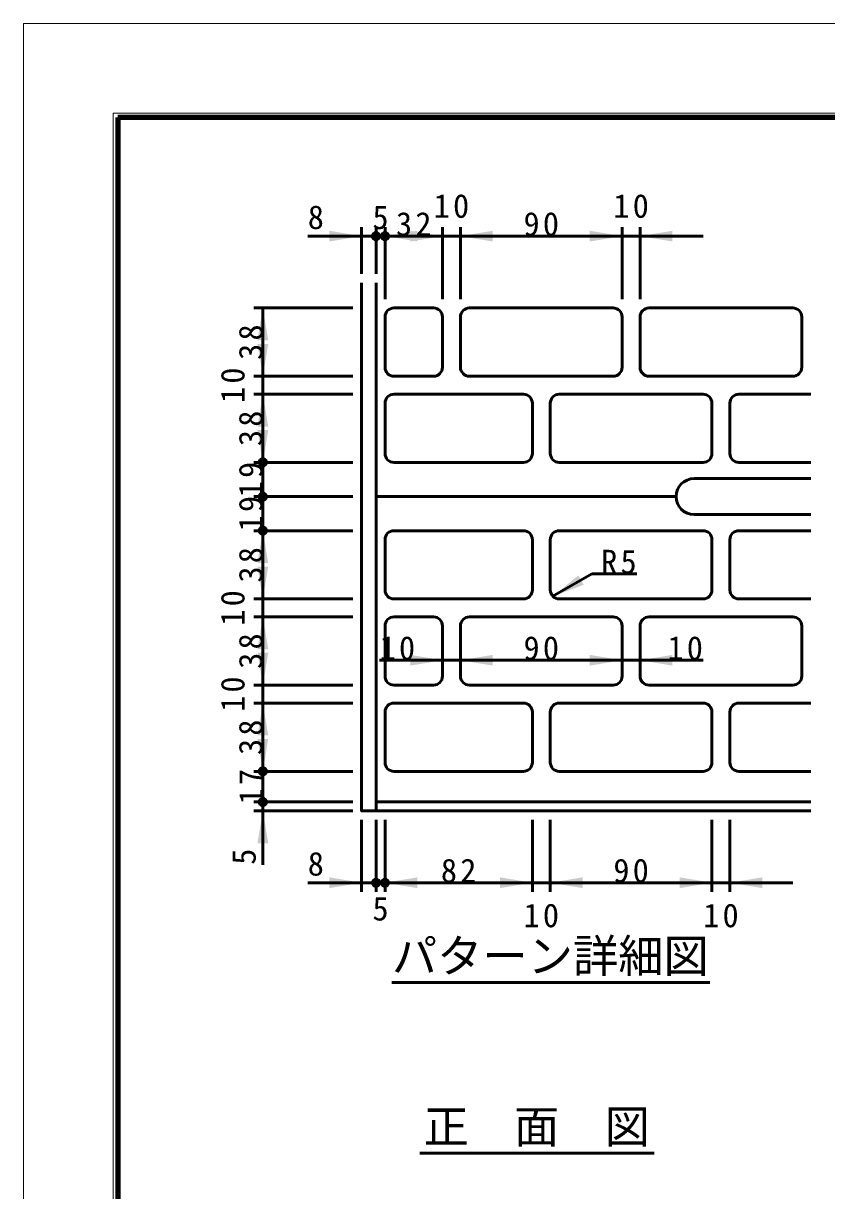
# Model space of a CAD drawing. Units: millimetres, scale not verified, with parts at other scales. Extents: x -2102 to 2102, y -1485 to 1485.
# Drawn here: x -2102 to -1208, y 185 to 1485 of the extents above; entities that cross this region are included whole.
import ezdxf
from ezdxf.enums import TextEntityAlignment as Align

# ---------------------------------------------------------------- set-up
doc = ezdxf.new("R2010")
doc.units = ezdxf.units.MM
doc.header["$LTSCALE"] = 5
doc.layers.add('0-0_V-nasSTD', color=7, linetype='Continuous', lineweight=35)
doc.layers.add('0-1_0', color=7, linetype='Continuous', lineweight=50)
doc.styles.add('ＭＳ ゴシック', font='')
doc.styles.get('ＭＳ ゴシック').set_extended_font_data('MS Gothic')

msp = doc.modelspace()

# ---------------------------------------------------------------- linework, layer by layer
at = {"layer": '0-0_V-nasSTD', "lineweight": 50}
for p, q in [((-1709.876, 1196.043), (-1709.876, 608.043)), ((-1699.876, 1158.043), (-1699.876, 1102.043)), ((-1645.876, 1168.043), (-1689.876, 1168.043)), ((-1635.876, 1102.043), (-1635.876, 1158.043)), ((-1615.876, 1158.043), (-1615.876, 1102.043)), ((-1445.876, 1168.043), (-1605.876, 1168.043)), ((-1435.876, 1102.043), (-1435.876, 1158.043)), ((-1415.876, 1158.043), (-1415.876, 1102.043)), ((-1245.876, 1168.043), (-1405.876, 1168.043)), ((-1235.876, 1102.043), (-1235.876, 1158.043)), ((-1689.876, 1092.043), (-1645.876, 1092.043)), ((-1605.876, 1092.043), (-1445.876, 1092.043)), ((-1405.876, 1092.043), (-1245.876, 1092.043)), ((-1545.876, 1072.043), (-1689.876, 1072.043)), ((-1345.876, 1072.043), (-1505.876, 1072.043)), ((-1225.876, 1072.043), (-1305.876, 1072.043)), ((-1699.876, 1062.043), (-1699.876, 1006.043)), ((-1535.876, 1006.043), (-1535.876, 1062.043)), ((-1515.876, 1062.043), (-1515.876, 1006.043)), ((-1335.876, 1006.043), (-1335.876, 1062.043)), ((-1315.876, 1062.043), (-1315.876, 1006.043)), ((-1689.876, 996.043), (-1545.876, 996.043)), ((-1505.876, 996.043), (-1345.876, 996.043)), ((-1305.876, 996.043), (-1225.876, 996.043)), ((-1709.876, 958.043), (-1375.876, 958.043)), ((-1699.876, 854.043), (-1699.876, 910.043)), ((-1689.876, 920.043), (-1545.876, 920.043)), ((-1535.876, 910.043), (-1535.876, 854.043)), ((-1515.876, 854.043), (-1515.876, 910.043)), ((-1505.876, 920.043), (-1345.876, 920.043)), ((-1335.876, 910.043), (-1335.876, 854.043)), ((-1315.876, 854.043), (-1315.876, 910.043)), ((-1305.876, 920.043), (-1225.876, 920.043)), ((-1545.876, 844.043), (-1689.876, 844.043)), ((-1345.876, 844.043), (-1505.876, 844.043)), ((-1225.876, 844.043), (-1305.876, 844.043)), ((-1689.876, 824.043), (-1645.876, 824.043)), ((-1605.876, 824.043), (-1445.876, 824.043)), ((-1405.876, 824.043), (-1245.876, 824.043)), ((-1699.876, 758.043), (-1699.876, 814.043)), ((-1635.876, 814.043), (-1635.876, 758.043)), ((-1615.876, 758.043), (-1615.876, 814.043)), ((-1435.876, 814.043), (-1435.876, 758.043)), ((-1415.876, 758.043), (-1415.876, 814.043)), ((-1235.876, 814.043), (-1235.876, 758.043)), ((-1645.876, 748.043), (-1689.876, 748.043)), ((-1445.876, 748.043), (-1605.876, 748.043)), ((-1245.876, 748.043), (-1405.876, 748.043)), ((-1689.876, 728.043), (-1545.876, 728.043)), ((-1505.876, 728.043), (-1345.876, 728.043)), ((-1305.876, 728.043), (-1225.876, 728.043)), ((-1699.876, 662.043), (-1699.876, 718.043)), ((-1535.876, 718.043), (-1535.876, 662.043)), ((-1515.876, 662.043), (-1515.876, 718.043)), ((-1335.876, 718.043), (-1335.876, 662.043)), ((-1315.876, 662.043), (-1315.876, 718.043)), ((-1545.876, 652.043), (-1689.876, 652.043)), ((-1345.876, 652.043), (-1505.876, 652.043)), ((-1225.876, 652.043), (-1305.876, 652.043)), ((-1709.876, 618.043), (-1225.876, 618.043))]:
    msp.add_line(p, q, dxfattribs=at)
at = {"layer": '0-0_V-nasSTD', "lineweight": 18}
for points in [[(-2102.5, -1485), (-2102.5, 1485), (2102.5, 1485), (2102.5, -1485)], [(-2002.5, -1385), (-2002.5, 1385), (2002.5, 1385), (2002.5, -1385)]]:
    msp.add_lwpolyline(points, close=True, dxfattribs=at)
at = {"layer": '0-0_V-nasSTD', "lineweight": 100}
msp.add_lwpolyline([(-1997.5, 1380), (-1997.5, -1380), (1997.5, -1380), (1997.5, 1380)], close=True, dxfattribs=at)
at = {"layer": '0-0_V-nasSTD', "lineweight": 50}
msp.add_lwpolyline([(-1725.876, 1196.043), (-1725.876, 608.043), (-1225.876, 608.043)], dxfattribs=at)
for centre in [(-1709.876, 1248.043), (-1699.876, 1248.043), (-1835.876, 996.043), (-1835.876, 958.043), (-1835.876, 920.043), (-1835.876, 652.043), (-1835.876, 618.043), (-1709.876, 528.043), (-1699.876, 528.043)]:
    msp.add_circle(centre, 4, dxfattribs=at)
for centre, start, end in [((-1689.876, 1158.043), 90, 180), ((-1645.876, 1158.043), 0, 90), ((-1605.876, 1158.043), 90, 180), ((-1445.876, 1158.043), 0, 90), ((-1405.876, 1158.043), 90, 180), ((-1245.876, 1158.043), 0, 90), ((-1689.876, 1102.043), 180, 270), ((-1645.876, 1102.043), 270, 0), ((-1605.876, 1102.043), 180, 270), ((-1445.876, 1102.043), 270, 0), ((-1405.876, 1102.043), 180, 270), ((-1245.876, 1102.043), 270, 0), ((-1689.876, 1062.043), 90, 180), ((-1545.876, 1062.043), 0, 90), ((-1505.876, 1062.043), 90, 180), ((-1345.876, 1062.043), 0, 90), ((-1305.876, 1062.043), 90, 180), ((-1689.876, 1006.043), 180, 270), ((-1545.876, 1006.043), 270, 0), ((-1505.876, 1006.043), 180, 270), ((-1345.876, 1006.043), 270, 0), ((-1305.876, 1006.043), 180, 270), ((-1689.876, 910.043), 90, 180), ((-1545.876, 910.043), 0, 90), ((-1505.876, 910.043), 90, 180), ((-1345.876, 910.043), 0, 90), ((-1305.876, 910.043), 90, 180), ((-1689.876, 854.043), 180, 270), ((-1545.876, 854.043), 270, 0), ((-1505.876, 854.043), 180, 270), ((-1345.876, 854.043), 270, 0), ((-1305.876, 854.043), 180, 270), ((-1689.876, 814.043), 90, 180), ((-1645.876, 814.043), 0, 90), ((-1605.876, 814.043), 90, 180), ((-1445.876, 814.043), 0, 90), ((-1405.876, 814.043), 90, 180), ((-1245.876, 814.043), 0, 90), ((-1689.876, 758.043), 180, 270), ((-1645.876, 758.043), 270, 0), ((-1605.876, 758.043), 180, 270), ((-1445.876, 758.043), 270, 0), ((-1405.876, 758.043), 180, 270), ((-1245.876, 758.043), 270, 0), ((-1689.876, 718.043), 90, 180), ((-1545.876, 718.043), 0, 90), ((-1505.876, 718.043), 90, 180), ((-1345.876, 718.043), 0, 90), ((-1305.876, 718.043), 90, 180), ((-1689.876, 662.043), 180, 270), ((-1545.876, 662.043), 270, 0), ((-1505.876, 662.043), 180, 270), ((-1345.876, 662.043), 270, 0), ((-1305.876, 662.043), 180, 270)]:
    msp.add_arc(centre, 10, start, end, dxfattribs=at)
at = {"layer": '0-0_V-nasSTD'}
for points in [[(-1761.876, 1242.043), (-1761.876, 1254.043), (-1725.876, 1248.043)], [(-1699.876, 1248.043), (-1663.876, 1242.043), (-1663.876, 1254.043)], [(-1671.876, 1242.043), (-1671.876, 1254.043), (-1635.876, 1248.043)], [(-1615.876, 1248.043), (-1579.876, 1242.043), (-1579.876, 1254.043)], [(-1471.876, 1242.043), (-1471.876, 1254.043), (-1435.876, 1248.043)], [(-1415.876, 1248.043), (-1379.876, 1242.043), (-1379.876, 1254.043)], [(-1841.876, 1132.043), (-1835.876, 1168.043), (-1829.876, 1132.043)], [(-1841.876, 1128.043), (-1835.876, 1092.043), (-1829.876, 1128.043)], [(-1841.876, 1036.043), (-1835.876, 1072.043), (-1829.876, 1036.043)], [(-1841.876, 1032.043), (-1835.876, 996.043), (-1829.876, 1032.043)], [(-1841.876, 884.043), (-1835.876, 920.043), (-1829.876, 884.043)], [(-1841.876, 880.043), (-1835.876, 844.043), (-1829.876, 880.043)], [(-1512.947, 846.972), (-1484.77, 870.169), (-1478.77, 859.776)], [(-1841.876, 788.043), (-1835.876, 824.043), (-1829.876, 788.043)], [(-1841.876, 784.043), (-1835.876, 748.043), (-1829.876, 784.043)], [(-1671.876, 769.785), (-1671.876, 781.785), (-1635.876, 775.785)], [(-1615.876, 775.785), (-1579.876, 769.785), (-1579.876, 781.785)], [(-1471.876, 769.785), (-1471.876, 781.785), (-1435.876, 775.785)], [(-1415.876, 775.785), (-1379.876, 769.785), (-1379.876, 781.785)], [(-1841.876, 692.043), (-1835.876, 728.043), (-1829.876, 692.043)], [(-1841.876, 688.043), (-1835.876, 652.043), (-1829.876, 688.043)], [(-1841.876, 572.043), (-1835.876, 608.043), (-1829.876, 572.043)], [(-1761.876, 522.043), (-1761.876, 534.043), (-1725.876, 528.043)], [(-1699.876, 528.043), (-1663.876, 522.043), (-1663.876, 534.043)], [(-1571.876, 522.043), (-1571.876, 534.043), (-1535.876, 528.043)], [(-1515.876, 528.043), (-1479.876, 522.043), (-1479.876, 534.043)], [(-1371.876, 522.043), (-1371.876, 534.043), (-1335.876, 528.043)], [(-1315.876, 528.043), (-1279.876, 522.043), (-1279.876, 534.043)]]:
    msp.add_solid(points, dxfattribs=at)
at = {"layer": '0-1_0'}
for p, q in [((-1785.876, 1248.043), (-1725.876, 1248.043)), ((-1725.876, 1206.043), (-1725.876, 1258.043)), ((-1725.876, 1248.043), (-1709.876, 1248.043)), ((-1709.876, 1206.043), (-1709.876, 1258.043)), ((-1709.876, 1248.043), (-1699.876, 1248.043)), ((-1699.876, 1178.043), (-1699.876, 1258.043)), ((-1699.876, 1248.043), (-1635.876, 1248.043)), ((-1635.876, 1178.043), (-1635.876, 1258.043)), ((-1635.876, 1248.043), (-1615.876, 1248.043)), ((-1615.876, 1178.043), (-1615.876, 1258.043)), ((-1615.876, 1248.043), (-1435.876, 1248.043)), ((-1435.876, 1178.043), (-1435.876, 1258.043)), ((-1415.876, 1178.043), (-1415.876, 1258.043)), ((-1735.876, 1168.043), (-1845.876, 1168.043)), ((-1735.876, 1092.043), (-1845.876, 1092.043)), ((-1735.876, 1072.043), (-1845.876, 1072.043)), ((-1835.876, 996.043), (-1835.876, 1072.043)), ((-1735.876, 996.043), (-1845.876, 996.043)), ((-1835.876, 958.043), (-1835.876, 996.043)), ((-1355.876, 978.043), (-1225.876, 978.043)), ((-1735.876, 958.043), (-1845.876, 958.043)), ((-1835.876, 920.043), (-1835.876, 958.043)), ((-1355.876, 938.043), (-1225.876, 938.043)), ((-1735.876, 920.043), (-1845.876, 920.043)), ((-1735.876, 920.043), (-1845.876, 920.043)), ((-1835.876, 844.043), (-1835.876, 920.043)), ((-1469.646, 871.972), (-1512.947, 846.972)), ((-1419.646, 871.972), (-1469.646, 871.972)), ((-1735.876, 844.043), (-1845.876, 844.043)), ((-1835.876, 824.043), (-1835.876, 844.043)), ((-1735.876, 824.043), (-1845.876, 824.043)), ((-1835.876, 748.043), (-1835.876, 824.043)), ((-1705.876, 775.785), (-1635.876, 775.785)), ((-1635.876, 775.785), (-1615.876, 775.785)), ((-1615.876, 775.785), (-1435.876, 775.785)), ((-1435.876, 775.785), (-1415.876, 775.785)), ((-1345.876, 775.785), (-1415.876, 775.785)), ((-1735.876, 748.043), (-1845.876, 748.043)), ((-1835.876, 728.043), (-1835.876, 748.043)), ((-1735.876, 728.043), (-1845.876, 728.043)), ((-1735.876, 652.043), (-1845.876, 652.043)), ((-1735.876, 618.043), (-1845.876, 618.043)), ((-1835.876, 608.043), (-1835.876, 618.043)), ((-1735.876, 608.043), (-1845.876, 608.043)), ((-1835.876, 548.043), (-1835.876, 608.043)), ((-1725.876, 598.043), (-1725.876, 518.043)), ((-1709.876, 598.043), (-1709.876, 518.043)), ((-1699.876, 598.043), (-1699.876, 518.043)), ((-1535.876, 598.043), (-1535.876, 518.043)), ((-1515.876, 598.043), (-1515.876, 518.043)), ((-1515.876, 598.043), (-1515.876, 518.043)), ((-1335.876, 598.043), (-1335.876, 518.043)), ((-1315.876, 598.043), (-1315.876, 518.043)), ((-1785.876, 528.043), (-1725.876, 528.043)), ((-1725.876, 528.043), (-1709.876, 528.043)), ((-1709.876, 528.043), (-1699.876, 528.043)), ((-1699.876, 528.043), (-1535.876, 528.043)), ((-1535.876, 528.043), (-1515.876, 528.043)), ((-1515.876, 528.043), (-1335.876, 528.043)), ((-1335.876, 528.043), (-1315.876, 528.043)), ((-1315.876, 528.043), (-1245.876, 528.043)), ((-1692.246, 416.995), (-1338.236, 416.995)), ((-1661.042, 226.89), (-1400.236, 226.89))]:
    msp.add_line(p, q, dxfattribs=at)
for points in [[(-1435.876, 1248.043), (-1415.876, 1248.043), (-1345.876, 1248.043)], [(-1835.876, 1072.043), (-1835.876, 1092.043), (-1835.876, 1168.043)], [(-1835.876, 618.043), (-1835.876, 652.043), (-1835.876, 728.043)]]:
    msp.add_lwpolyline(points, dxfattribs=at)
msp.add_arc((-1355.876, 958.043), 20, 90, 270, dxfattribs=at)

# ---------------------------------------------------------------- texts
at = {"layer": '0-0_V-nasSTD', "style": 'ＭＳ ゴシック'}
for s, height, p in [('8', 26.39, (-1785.876, 1248.043)), ('5', 26.39, (-1713.876, 1248.043)), ('8', 26.39, (-1785.876, 528.043)), ('5', 26.39, (-1713.876, 478.043)), ('パターン詳細図', 36.95, (-1692.246, 416.995)), ('正\u3000面\u3000図', 36.95, (-1657.042, 226.89))]:
    msp.add_text(s, height=height, dxfattribs=at).set_placement(p, align=Align.BOTTOM_LEFT)
msp.add_text('5', height=26.39, rotation=90, dxfattribs=at).set_placement((-1835.876, 548.043), align=Align.BOTTOM_LEFT)
at = {"layer": '0-0_V-nasSTD', "char_height": 26.39, "attachment_point": 7, "style": 'ＭＳ ゴシック'}
for s, insert in [('\\T1.2;10', (-1645.676, 1268.043)), ('\\T1.2;10', (-1445.676, 1268.043)), ('\\T1.2;32', (-1687.676, 1248.043)), ('\\T1.2;90', (-1545.676, 1248.043)), ('\\T1.2;R5', (-1459.246, 871.972)), ('\\T1.2;10', (-1705.876, 775.785)), ('\\T1.2;90', (-1545.676, 775.785)), ('\\T1.2;10', (-1385.476, 775.785)), ('\\T1.2;82', (-1637.676, 528.043)), ('\\T1.2;90', (-1445.676, 528.043)), ('\\T1.2;10', (-1545.676, 478.043)), ('\\T1.2;10', (-1345.676, 478.043))]:
    msp.add_mtext(s, dxfattribs=dict(at, insert=insert))
at = {"layer": '0-0_V-nasSTD', "char_height": 26.39, "attachment_point": 7, "rotation": 90, "style": 'ＭＳ ゴシック'}
for s, insert in [('\\T1.2;38', (-1835.876, 1110.243)), ('\\T1.2;10', (-1855.876, 1062.243)), ('\\T1.2;38', (-1835.876, 1014.243)), ('\\T1.2;19', (-1835.876, 957.243)), ('\\T1.2;19', (-1835.876, 919.243)), ('\\T1.2;38', (-1835.876, 862.243)), ('\\T1.2;10', (-1855.876, 814.243)), ('\\T1.2;38', (-1835.876, 766.243)), ('\\T1.2;10', (-1855.876, 718.243)), ('\\T1.2;38', (-1835.876, 670.243)), ('\\T1.2;17', (-1835.876, 615.243))]:
    msp.add_mtext(s, dxfattribs=dict(at, insert=insert))

doc.saveas('drawing.dxf')
